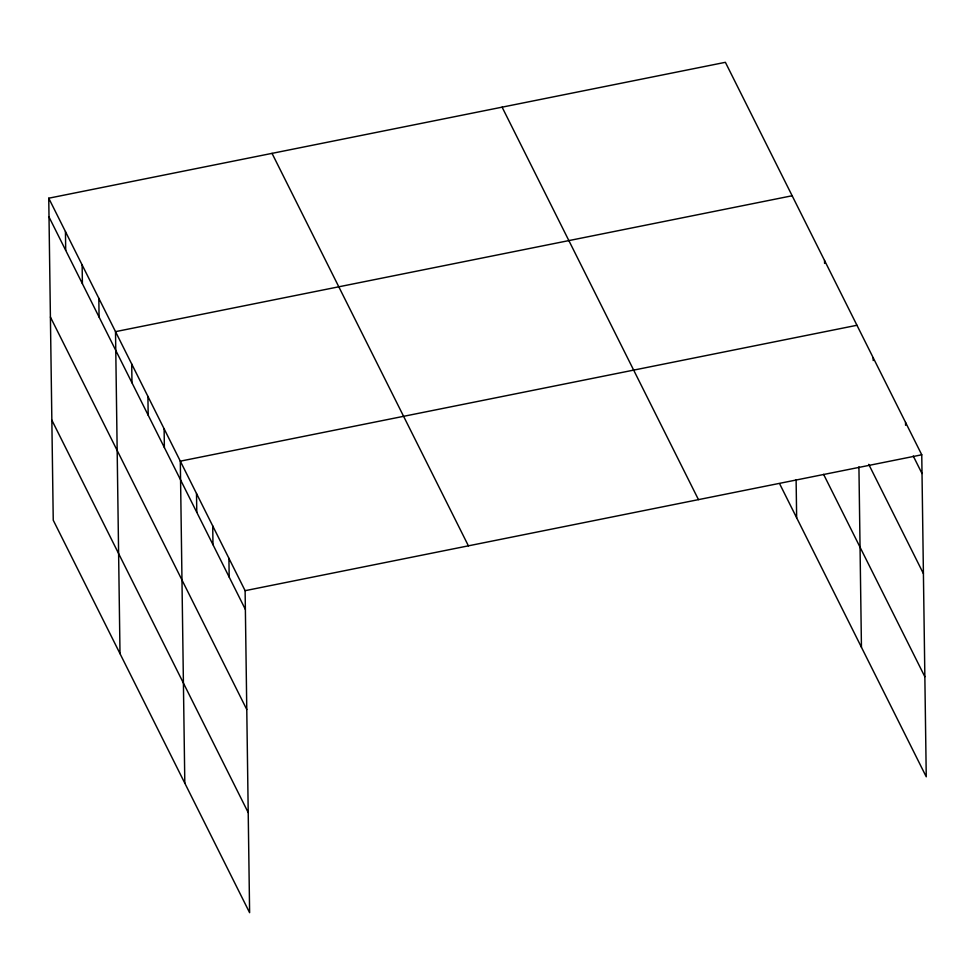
<?xml version="1.0" encoding="UTF-8"?>
<svg xmlns="http://www.w3.org/2000/svg" width="975" height="975" viewBox="0 0 975 975"><rect width="100%" height="100%" fill="white"/><g stroke="black" fill="none" stroke-linecap="round" stroke-linejoin="round"><path stroke-width="1.46" d="M48.75 198.205L245.115 590.679L249.612 912.685L53.247 520.211L48.75 198.205L725.388 62.315L921.753 454.789L926.25 776.795L779.951 484.404M792.151 195.756L115.513 331.646L120.01 653.652M856.952 325.272L180.314 461.163L184.811 783.169M245.115 590.679L921.753 454.789M913.246 456.008L922.021 473.545M868.737 464.344L923.41 573.617M823.595 474.35L924.848 676.723M502.101 107.153L698.466 499.627M272.037 153.368L468.402 545.829M49.006 216.974L245.383 609.448M50.407 317.046L246.772 709.52M51.846 420.14L248.223 812.614M905.556 422.407L905.592 425.295M873.149 357.642L873.198 360.531M858.926 466.842L861.449 647.278M824.545 260.508L824.594 263.396M796.112 479.858L796.648 517.762M228.918 558.297L229.186 577.066M212.721 525.927L212.977 544.684M196.511 493.545L196.779 512.302M164.117 428.781L164.373 447.549M147.92 396.411L148.176 415.167M131.71 364.028L131.978 382.797M98.828 298.289L99.084 317.058M82.132 264.932L82.4 283.688M65.447 231.562L65.703 250.331"/></g></svg>
